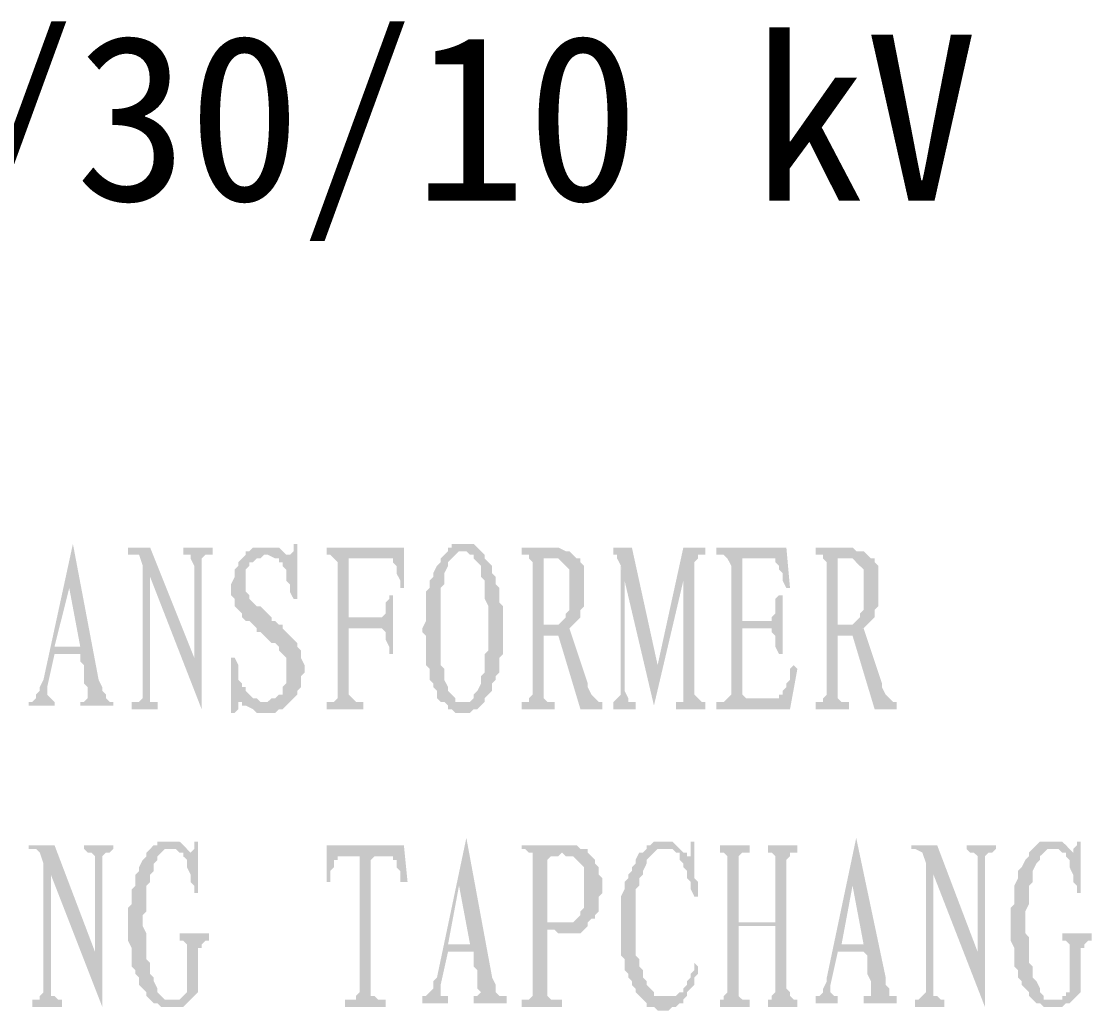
# Model space of a CAD drawing. Header units: millimetres. Extents: x 248233 to 259628, y -181361 to -174035.
# Drawn here: x 259572.32 to 259588.66, y -181131.71 to -181116.6 of the extents above; entities that cross this region are included whole.
import ezdxf

# ---------------------------------------------------------------- set-up
doc = ezdxf.new("R2010")
doc.units = ezdxf.units.MM
doc.header["$LTSCALE"] = 13
doc.layers.add('2', color=3, linetype='Continuous')
doc.styles.add('PDF FangSong', font='simfang.ttf')

msp = doc.modelspace()

# ---------------------------------------------------------------- hatches: boundary and pattern name
at = {"layer": '2', "linetype": 'Continuous', "transparency": 33554559}
for points in [[(259573.104, -181124.582), (259572.654, -181126.66), (259572.598, -181126.772), (259572.598, -181126.828), (259572.542, -181126.885), (259572.542, -181126.941), (259572.486, -181126.997), (259572.43, -181126.997), (259572.43, -181127.053), (259572.823, -181127.053), (259572.823, -181126.997), (259572.767, -181126.941), (259572.711, -181126.885), (259572.711, -181126.772), (259572.823, -181126.267), (259573.216, -181126.267), (259572.823, -181126.154), (259573.048, -181125.256)], [(259573.104, -181124.582), (259573.048, -181125.256), (259573.216, -181126.154), (259572.823, -181126.154), (259573.216, -181126.267), (259573.216, -181126.379), (259573.272, -181126.435), (259573.272, -181126.491), (259573.272, -181126.604), (259573.272, -181126.66), (259573.272, -181126.716), (259573.328, -181126.772), (259573.328, -181126.828), (259573.328, -181126.885), (259573.328, -181126.941), (259573.272, -181126.997), (259573.216, -181126.997), (259573.216, -181127.053), (259573.722, -181127.053), (259573.722, -181126.997), (259573.665, -181126.997), (259573.609, -181126.941), (259573.609, -181126.885), (259573.553, -181126.828), (259573.553, -181126.772), (259573.497, -181126.66)], [(259576.53, -181124.582), (259576.474, -181124.582), (259576.474, -181124.694), (259576.417, -181124.75), (259576.193, -181124.806), (259576.249, -181124.806), (259576.249, -181124.863), (259576.305, -181124.863), (259576.305, -181124.919), (259576.361, -181124.975), (259576.361, -181125.031), (259576.361, -181125.143), (259576.417, -181125.2), (259576.417, -181125.312), (259576.474, -181125.424), (259576.53, -181125.424)], [(259579.113, -181124.582), (259579.057, -181124.582), (259578.945, -181124.582), (259578.889, -181124.582), (259578.889, -181124.638), (259578.833, -181124.638), (259578.833, -181124.694), (259578.776, -181124.75), (259578.72, -181124.806), (259578.72, -181124.863), (259578.664, -181124.919), (259578.608, -181125.031), (259578.608, -181125.087), (259578.552, -181125.143), (259578.552, -181125.2), (259578.552, -181125.256), (259578.496, -181125.312), (259578.496, -181125.368), (259578.496, -181125.48), (259578.496, -181125.537), (259578.496, -181125.593), (259578.496, -181125.705), (259578.496, -181125.761), (259578.439, -181125.874), (259578.439, -181125.93), (259578.496, -181125.986), (259578.496, -181126.042), (259578.496, -181126.154), (259578.496, -181126.211), (259578.496, -181126.267), (259578.496, -181126.379), (259578.496, -181126.435), (259578.552, -181126.491), (259578.552, -181126.548), (259578.552, -181126.66), (259578.608, -181126.716), (259578.608, -181126.772), (259578.664, -181126.828), (259578.664, -181126.941), (259578.72, -181126.997), (259578.776, -181126.997), (259579.113, -181126.997), (259579.057, -181126.997), (259579.001, -181126.997), (259578.945, -181126.997), (259578.945, -181126.941), (259578.889, -181126.885), (259578.833, -181126.828), (259578.833, -181126.772), (259578.776, -181126.66), (259578.776, -181126.604), (259578.776, -181126.548), (259578.776, -181126.491), (259578.72, -181126.435), (259578.72, -181126.379), (259578.72, -181126.267), (259578.72, -181126.211), (259578.72, -181126.098), (259578.72, -181126.042), (259578.72, -181125.93), (259578.72, -181125.874), (259578.72, -181125.817), (259578.72, -181125.761), (259578.72, -181125.649), (259578.72, -181125.593), (259578.72, -181125.48), (259578.72, -181125.424), (259578.72, -181125.368), (259578.72, -181125.256), (259578.776, -181125.2), (259578.776, -181125.143), (259578.776, -181125.087), (259578.776, -181125.031), (259578.833, -181124.919), (259578.833, -181124.863), (259578.889, -181124.806), (259578.945, -181124.75), (259579.001, -181124.694), (259579.057, -181124.694), (259579.338, -181124.694), (259579.282, -181124.638), (259579.226, -181124.582), (259579.17, -181124.582)], [(259574.283, -181124.638), (259573.946, -181124.638), (259573.946, -181124.75), (259574.002, -181124.75), (259574.059, -181124.75), (259574.115, -181124.75), (259574.171, -181124.919), (259574.283, -181125.087), (259575.07, -181127.109), (259574.957, -181126.323)], [(259575.238, -181124.638), (259574.789, -181124.638), (259574.789, -181124.75), (259574.845, -181124.75), (259574.901, -181124.75), (259574.901, -181124.806), (259574.957, -181124.919), (259574.957, -181126.323), (259575.07, -181127.109), (259575.07, -181124.863), (259575.07, -181124.806), (259575.126, -181124.75), (259575.238, -181124.75)], [(259575.968, -181124.638), (259575.912, -181124.638), (259575.856, -181124.638), (259575.8, -181124.694), (259575.743, -181124.694), (259575.743, -181124.75), (259575.687, -181124.806), (259575.631, -181124.863), (259575.631, -181124.919), (259575.575, -181124.975), (259575.575, -181125.031), (259575.575, -181125.087), (259575.519, -181125.2), (259575.519, -181125.256), (259575.519, -181125.368), (259575.575, -181125.424), (259575.575, -181125.48), (259575.575, -181125.537), (259575.631, -181125.593), (259575.687, -181125.649), (259575.687, -181125.705), (259575.743, -181125.761), (259575.8, -181125.761), (259575.856, -181125.817), (259575.912, -181125.874), (259575.912, -181125.93), (259575.968, -181125.93), (259576.024, -181125.986), (259576.08, -181126.042), (259576.137, -181126.098), (259576.193, -181126.098), (259576.249, -181126.154), (259576.249, -181126.211), (259576.305, -181126.267), (259576.361, -181126.323), (259576.361, -181126.379), (259576.361, -181126.435), (259576.361, -181126.491), (259576.361, -181126.604), (259576.361, -181126.66), (259576.361, -181126.716), (259576.305, -181126.772), (259576.305, -181126.828), (259576.305, -181126.885), (259576.249, -181126.885), (259576.193, -181126.941), (259576.137, -181126.941), (259576.08, -181126.997), (259576.024, -181126.997), (259575.631, -181126.997), (259575.687, -181126.997), (259575.687, -181127.053), (259575.743, -181127.053), (259575.856, -181127.109), (259575.912, -181127.165), (259575.968, -181127.165), (259576.08, -181127.165), (259576.137, -181127.165), (259576.193, -181127.165), (259576.249, -181127.109), (259576.305, -181127.109), (259576.361, -181127.053), (259576.417, -181126.997), (259576.474, -181126.941), (259576.53, -181126.885), (259576.53, -181126.828), (259576.586, -181126.772), (259576.586, -181126.716), (259576.586, -181126.604), (259576.642, -181126.548), (259576.642, -181126.491), (259576.642, -181126.435), (259576.586, -181126.323), (259576.586, -181126.267), (259576.586, -181126.211), (259576.53, -181126.154), (259576.53, -181126.098), (259576.474, -181126.042), (259576.417, -181125.986), (259576.361, -181125.93), (259576.305, -181125.874), (259576.305, -181125.817), (259576.249, -181125.817), (259576.193, -181125.761), (259576.137, -181125.761), (259576.137, -181125.705), (259576.08, -181125.649), (259576.024, -181125.593), (259575.968, -181125.537), (259575.912, -181125.537), (259575.856, -181125.48), (259575.8, -181125.424), (259575.8, -181125.368), (259575.743, -181125.312), (259575.743, -181125.256), (259575.743, -181125.2), (259575.743, -181125.143), (259575.743, -181125.087), (259575.743, -181124.975), (259575.8, -181124.919), (259575.8, -181124.863), (259575.856, -181124.863), (259575.912, -181124.806), (259575.968, -181124.806), (259576.024, -181124.75), (259576.08, -181124.75), (259576.361, -181124.75), (259576.305, -181124.694), (259576.249, -181124.638), (259576.193, -181124.638), (259576.137, -181124.638), (259576.08, -181124.638)], [(259578.159, -181124.638), (259576.979, -181124.638), (259576.979, -181124.75), (259577.035, -181124.75), (259577.99, -181124.806), (259577.99, -181124.863), (259578.046, -181124.919), (259578.046, -181124.975), (259578.046, -181125.031), (259578.103, -181125.143), (259578.103, -181125.256), (259578.159, -181125.256)], [(259579.338, -181124.694), (259579.057, -181124.694), (259579.113, -181124.694), (259579.17, -181124.75), (259579.226, -181124.75), (259579.226, -181124.806), (259579.282, -181124.863), (259579.338, -181124.919), (259579.338, -181125.031), (259579.338, -181125.087), (259579.394, -181125.143), (259579.394, -181125.256), (259579.394, -181125.312), (259579.394, -181125.368), (259579.394, -181125.424), (259579.45, -181125.537), (259579.45, -181125.593), (259579.45, -181125.705), (259579.45, -181125.761), (259579.45, -181125.874), (259579.45, -181125.93), (259579.45, -181126.042), (259579.45, -181126.098), (259579.45, -181126.211), (259579.394, -181126.267), (259579.394, -181126.323), (259579.394, -181126.435), (259579.394, -181126.491), (259579.394, -181126.548), (259579.338, -181126.604), (259579.338, -181126.66), (259579.338, -181126.716), (259579.282, -181126.828), (259579.226, -181126.885), (259579.226, -181126.941), (259579.17, -181126.997), (259579.113, -181126.997), (259578.776, -181126.997), (259578.833, -181127.053), (259578.833, -181127.109), (259578.889, -181127.109), (259578.945, -181127.165), (259579.001, -181127.165), (259579.057, -181127.165), (259579.113, -181127.165), (259579.17, -181127.165), (259579.226, -181127.109), (259579.282, -181127.109), (259579.338, -181127.053), (259579.394, -181126.997), (259579.394, -181126.941), (259579.45, -181126.885), (259579.507, -181126.828), (259579.507, -181126.772), (259579.507, -181126.716), (259579.563, -181126.66), (259579.563, -181126.604), (259579.619, -181126.548), (259579.619, -181126.491), (259579.619, -181126.379), (259579.619, -181126.323), (259579.675, -181126.267), (259579.675, -181126.154), (259579.675, -181126.098), (259579.675, -181126.042), (259579.675, -181125.93), (259579.675, -181125.874), (259579.675, -181125.817), (259579.675, -181125.705), (259579.675, -181125.649), (259579.675, -181125.537), (259579.619, -181125.48), (259579.619, -181125.424), (259579.619, -181125.312), (259579.619, -181125.256), (259579.563, -181125.2), (259579.563, -181125.143), (259579.563, -181125.087), (259579.507, -181125.031), (259579.507, -181124.919), (259579.45, -181124.863), (259579.394, -181124.806), (259579.394, -181124.75)], [(259580.462, -181124.638), (259579.956, -181124.638), (259579.956, -181124.75), (259580.012, -181124.75), (259580.068, -181124.75), (259580.068, -181124.806), (259580.125, -181124.863), (259580.125, -181126.885), (259580.068, -181126.941), (259580.068, -181126.997), (259580.012, -181126.997), (259579.956, -181126.997), (259579.956, -181127.109), (259580.462, -181127.109), (259580.462, -181126.997), (259580.405, -181126.997), (259580.349, -181126.997), (259580.293, -181126.941), (259580.293, -181126.885), (259580.293, -181126.042), (259580.293, -181125.986), (259580.349, -181125.986), (259580.405, -181125.986), (259580.518, -181125.986), (259580.686, -181125.874), (259580.405, -181125.817), (259580.349, -181125.817), (259580.293, -181125.817), (259580.293, -181125.761), (259580.293, -181124.863), (259580.293, -181124.806), (259580.349, -181124.806), (259580.405, -181124.806), (259580.799, -181124.806), (259580.742, -181124.75), (259580.686, -181124.694), (259580.63, -181124.694), (259580.518, -181124.638)], [(259581.641, -181124.638), (259581.36, -181124.638), (259581.36, -181124.75), (259581.416, -181124.75), (259581.416, -181124.806), (259581.473, -181124.919), (259581.529, -181125.143), (259581.978, -181127.053), (259582.034, -181126.435)], [(259582.764, -181124.638), (259582.427, -181124.638), (259582.034, -181126.435), (259581.978, -181127.053), (259582.427, -181125.143), (259582.596, -181124.919), (259582.596, -181124.863), (259582.652, -181124.806), (259582.652, -181124.75), (259582.708, -181124.75), (259582.764, -181124.75)], [(259584, -181124.638), (259582.933, -181124.638), (259582.933, -181124.75), (259582.989, -181124.75), (259583.045, -181124.75), (259583.101, -181124.806), (259583.775, -181124.806), (259583.832, -181124.806), (259583.832, -181124.863), (259583.888, -181124.919), (259583.888, -181124.975), (259583.944, -181125.031), (259583.944, -181125.143), (259584, -181125.256), (259584.056, -181125.256)], [(259584.955, -181124.638), (259584.449, -181124.638), (259584.449, -181124.75), (259584.505, -181124.75), (259584.562, -181124.75), (259584.562, -181124.806), (259584.618, -181124.863), (259584.618, -181126.885), (259584.562, -181126.941), (259584.562, -181126.997), (259584.505, -181126.997), (259584.449, -181126.997), (259584.449, -181127.109), (259584.955, -181127.109), (259584.955, -181126.997), (259584.899, -181126.997), (259584.842, -181126.997), (259584.786, -181126.941), (259584.786, -181126.885), (259584.786, -181126.042), (259584.786, -181125.986), (259584.842, -181125.986), (259584.899, -181125.986), (259585.011, -181125.986), (259585.179, -181125.874), (259584.899, -181125.817), (259584.842, -181125.817), (259584.786, -181125.817), (259584.786, -181125.761), (259584.786, -181124.863), (259584.786, -181124.806), (259584.842, -181124.806), (259584.899, -181124.806), (259585.292, -181124.806), (259585.236, -181124.75), (259585.179, -181124.694), (259585.067, -181124.694), (259585.011, -181124.638)], [(259576.361, -181124.75), (259576.081, -181124.75), (259576.193, -181124.806), (259576.417, -181124.75)], [(259577.035, -181124.75), (259577.091, -181124.806), (259577.148, -181124.863), (259577.148, -181124.919), (259577.148, -181126.941), (259577.091, -181126.997), (259577.035, -181126.997), (259576.979, -181126.997), (259576.979, -181127.109), (259577.541, -181127.109), (259577.541, -181126.997), (259577.485, -181126.997), (259577.428, -181126.997), (259577.372, -181126.941), (259577.316, -181126.885), (259577.316, -181125.874), (259577.822, -181125.874), (259577.316, -181125.705), (259577.316, -181124.806), (259577.99, -181124.806)], [(259580.798, -181124.806), (259580.405, -181124.806), (259580.518, -181124.806), (259580.574, -181124.863), (259580.63, -181124.919), (259580.686, -181124.975), (259580.686, -181125.031), (259580.686, -181125.143), (259580.686, -181125.2), (259580.686, -181125.312), (259580.686, -181125.368), (259580.686, -181125.424), (259580.686, -181125.537), (259580.686, -181125.593), (259580.63, -181125.649), (259580.63, -181125.705), (259580.574, -181125.761), (259580.518, -181125.817), (259580.461, -181125.817), (259580.405, -181125.817), (259580.686, -181125.874), (259580.742, -181125.817), (259580.798, -181125.761), (259580.855, -181125.705), (259580.855, -181125.649), (259580.855, -181125.593), (259580.911, -181125.537), (259580.911, -181125.48), (259580.911, -181125.424), (259580.911, -181125.312), (259580.911, -181125.256), (259580.911, -181125.143), (259580.911, -181125.087), (259580.911, -181124.975), (259580.911, -181124.919), (259580.855, -181124.863), (259580.855, -181124.806)], [(259583.101, -181124.806), (259583.158, -181124.919), (259583.158, -181126.885), (259583.101, -181126.941), (259583.045, -181126.997), (259583.495, -181126.941), (259583.438, -181126.941), (259583.382, -181126.941), (259583.326, -181126.885), (259583.326, -181126.828), (259583.326, -181125.874), (259583.775, -181125.874), (259583.326, -181125.761), (259583.326, -181124.806), (259583.775, -181124.806)], [(259585.292, -181124.806), (259584.899, -181124.806), (259584.955, -181124.806), (259585.011, -181124.806), (259585.067, -181124.863), (259585.123, -181124.919), (259585.18, -181124.975), (259585.18, -181125.031), (259585.18, -181125.143), (259585.18, -181125.2), (259585.18, -181125.312), (259585.18, -181125.368), (259585.18, -181125.424), (259585.18, -181125.537), (259585.18, -181125.593), (259585.123, -181125.649), (259585.123, -181125.705), (259585.067, -181125.761), (259585.011, -181125.817), (259584.955, -181125.817), (259584.899, -181125.817), (259585.18, -181125.874), (259585.236, -181125.817), (259585.292, -181125.761), (259585.348, -181125.705), (259585.348, -181125.649), (259585.348, -181125.593), (259585.404, -181125.537), (259585.404, -181125.48), (259585.404, -181125.424), (259585.404, -181125.312), (259585.404, -181125.256), (259585.404, -181125.143), (259585.404, -181125.087), (259585.404, -181124.975), (259585.404, -181124.919), (259585.348, -181124.863), (259585.348, -181124.806)], [(259574.171, -181124.919), (259574.171, -181126.885), (259574.171, -181126.941), (259574.115, -181126.997), (259574.059, -181126.997), (259574.002, -181126.997), (259574.002, -181127.109), (259574.396, -181127.109), (259574.396, -181126.997), (259574.339, -181126.997), (259574.283, -181126.997), (259574.283, -181126.941), (259574.283, -181126.885), (259574.283, -181125.087)], [(259581.472, -181124.919), (259581.472, -181126.885), (259581.416, -181126.941), (259581.36, -181126.997), (259581.36, -181127.109), (259581.697, -181127.109), (259581.697, -181126.997), (259581.641, -181126.997), (259581.585, -181126.997), (259581.585, -181126.941), (259581.529, -181126.828), (259581.529, -181125.143)], [(259582.596, -181124.919), (259582.427, -181125.143), (259582.427, -181126.885), (259582.427, -181126.941), (259582.427, -181126.997), (259582.371, -181126.997), (259582.315, -181126.997), (259582.315, -181127.109), (259582.764, -181127.109), (259582.764, -181126.997), (259582.708, -181126.997), (259582.652, -181126.941), (259582.596, -181126.885)], [(259577.99, -181125.368), (259577.934, -181125.368), (259577.934, -181125.424), (259577.878, -181125.48), (259577.878, -181125.593), (259577.878, -181125.649), (259577.822, -181125.705), (259577.316, -181125.705), (259577.822, -181125.874), (259577.878, -181125.93), (259577.878, -181125.986), (259577.878, -181126.042), (259577.934, -181126.154), (259577.934, -181126.267), (259577.99, -181126.267)], [(259583.944, -181125.368), (259583.888, -181125.368), (259583.831, -181125.424), (259583.831, -181125.48), (259583.831, -181125.593), (259583.831, -181125.649), (259583.775, -181125.705), (259583.775, -181125.761), (259583.326, -181125.761), (259583.775, -181125.874), (259583.775, -181125.93), (259583.831, -181125.986), (259583.831, -181126.042), (259583.831, -181126.154), (259583.888, -181126.267), (259583.944, -181126.267)], [(259580.686, -181125.874), (259580.518, -181125.986), (259580.855, -181127.109), (259581.192, -181127.109), (259581.192, -181126.997), (259581.136, -181126.997), (259581.079, -181126.941), (259581.023, -181126.885), (259580.967, -181126.772), (259580.967, -181126.716)], [(259585.18, -181125.874), (259585.011, -181125.986), (259585.348, -181127.109), (259585.685, -181127.109), (259585.685, -181126.997), (259585.629, -181126.997), (259585.573, -181126.941), (259585.517, -181126.885), (259585.46, -181126.772), (259585.46, -181126.716)], [(259575.575, -181126.323), (259575.519, -181126.323), (259575.519, -181127.165), (259575.575, -181127.165), (259575.631, -181127.109), (259575.631, -181127.053), (259575.631, -181126.997), (259576.024, -181126.997), (259575.968, -181126.997), (259575.912, -181126.941), (259575.856, -181126.941), (259575.8, -181126.885), (259575.744, -181126.828), (259575.744, -181126.772), (259575.687, -181126.772), (259575.687, -181126.716), (259575.631, -181126.66), (259575.631, -181126.548), (259575.631, -181126.491), (259575.631, -181126.435)], [(259584.112, -181126.435), (259584.056, -181126.491), (259584.056, -181126.604), (259584.056, -181126.66), (259584, -181126.716), (259584, -181126.772), (259583.944, -181126.828), (259583.944, -181126.885), (259583.888, -181126.885), (259583.888, -181126.941), (259583.832, -181126.941), (259583.719, -181126.941), (259583.663, -181126.941), (259583.607, -181126.941), (259583.495, -181126.941), (259583.045, -181126.997), (259582.989, -181126.997), (259582.933, -181126.997), (259582.933, -181127.109), (259584.056, -181127.109), (259584.169, -181126.491)], [(259574.564, -181129.131), (259574.508, -181129.131), (259574.452, -181129.131), (259574.395, -181129.131), (259574.395, -181129.187), (259574.339, -181129.187), (259574.283, -181129.244), (259574.227, -181129.3), (259574.227, -181129.356), (259574.171, -181129.412), (259574.115, -181129.524), (259574.115, -181129.581), (259574.058, -181129.637), (259574.058, -181129.693), (259574.058, -181129.805), (259574.002, -181129.861), (259574.002, -181129.918), (259574.002, -181129.974), (259574.002, -181130.086), (259573.946, -181130.142), (259573.946, -181130.255), (259573.946, -181130.311), (259573.946, -181130.423), (259573.946, -181130.479), (259573.946, -181130.592), (259573.946, -181130.648), (259574.002, -181130.76), (259574.002, -181130.816), (259574.002, -181130.872), (259574.002, -181130.929), (259574.002, -181131.041), (259574.058, -181131.097), (259574.058, -181131.153), (259574.115, -181131.209), (259574.115, -181131.266), (259574.115, -181131.322), (259574.171, -181131.378), (259574.227, -181131.434), (259574.227, -181131.49), (259574.283, -181131.546), (259574.339, -181131.603), (259574.395, -181131.603), (259574.452, -181131.659), (259574.508, -181131.659), (259574.564, -181131.659), (259574.62, -181131.659), (259574.732, -181131.659), (259574.789, -181131.659), (259574.845, -181131.603), (259574.564, -181131.546), (259574.508, -181131.546), (259574.452, -181131.49), (259574.395, -181131.434), (259574.395, -181131.378), (259574.339, -181131.266), (259574.339, -181131.209), (259574.283, -181131.153), (259574.283, -181131.097), (259574.283, -181131.041), (259574.283, -181130.985), (259574.227, -181130.929), (259574.227, -181130.816), (259574.227, -181130.76), (259574.227, -181130.704), (259574.227, -181130.592), (259574.227, -181130.535), (259574.171, -181130.423), (259574.171, -181130.367), (259574.171, -181130.255), (259574.227, -181130.198), (259574.227, -181130.086), (259574.227, -181130.03), (259574.227, -181129.974), (259574.227, -181129.861), (259574.227, -181129.805), (259574.283, -181129.749), (259574.283, -181129.693), (259574.283, -181129.637), (259574.339, -181129.581), (259574.339, -181129.468), (259574.395, -181129.412), (259574.395, -181129.356), (259574.452, -181129.3), (259574.508, -181129.244), (259574.564, -181129.244), (259574.845, -181129.244), (259574.789, -181129.187), (259574.732, -181129.131), (259574.676, -181129.131), (259574.62, -181129.131)], [(259575.013, -181129.131), (259574.957, -181129.131), (259574.957, -181129.187), (259574.957, -181129.244), (259574.901, -181129.3), (259574.789, -181129.3), (259574.789, -181129.356), (259574.845, -181129.412), (259574.845, -181129.468), (259574.845, -181129.524), (259574.901, -181129.637), (259574.901, -181129.749), (259574.957, -181129.805), (259574.957, -181129.918), (259575.013, -181129.918), (259575.013, -181129.805), (259575.013, -181129.749), (259575.013, -181129.637), (259575.013, -181129.581), (259575.013, -181129.524), (259575.013, -181129.468), (259575.013, -181129.412), (259575.013, -181129.356), (259575.013, -181129.244), (259575.013, -181129.187)], [(259579.113, -181129.075), (259578.664, -181131.209), (259578.608, -181131.266), (259578.608, -181131.378), (259578.552, -181131.434), (259578.496, -181131.49), (259578.439, -181131.49), (259578.439, -181131.603), (259578.833, -181131.603), (259578.833, -181131.49), (259578.72, -181131.49), (259578.72, -181131.434), (259578.72, -181131.378), (259578.72, -181131.322), (259578.833, -181130.816), (259579.226, -181130.816), (259578.833, -181130.704), (259579.001, -181129.805)], [(259579.113, -181129.075), (259579.001, -181129.805), (259579.17, -181130.704), (259578.833, -181130.704), (259579.226, -181130.816), (259579.226, -181130.872), (259579.226, -181130.985), (259579.226, -181131.041), (259579.282, -181131.097), (259579.282, -181131.153), (259579.282, -181131.266), (259579.282, -181131.322), (259579.282, -181131.378), (259579.338, -181131.434), (259579.282, -181131.49), (259579.226, -181131.49), (259579.226, -181131.603), (259579.731, -181131.603), (259579.731, -181131.49), (259579.675, -181131.49), (259579.619, -181131.49), (259579.563, -181131.434), (259579.563, -181131.378), (259579.563, -181131.322), (259579.507, -181131.209)], [(259582.146, -181129.131), (259582.09, -181129.131), (259582.034, -181129.131), (259581.978, -181129.131), (259581.922, -181129.187), (259581.866, -181129.187), (259582.09, -181129.244), (259582.146, -181129.244), (259582.203, -181129.244), (259582.259, -181129.244), (259582.315, -181129.3), (259582.371, -181129.3), (259582.371, -181129.356), (259582.371, -181129.412), (259582.427, -181129.468), (259582.427, -181129.524), (259582.483, -181129.581), (259582.483, -181129.693), (259582.54, -181129.749), (259582.54, -181129.861), (259582.596, -181129.974), (259582.652, -181129.974), (259582.652, -181129.918), (259582.652, -181129.805), (259582.652, -181129.749), (259582.596, -181129.693), (259582.596, -181129.581), (259582.596, -181129.524), (259582.596, -181129.468), (259582.596, -181129.412), (259582.596, -181129.356), (259582.54, -181129.356), (259582.483, -181129.356), (259582.483, -181129.3), (259582.427, -181129.3), (259582.371, -181129.244), (259582.315, -181129.187), (259582.259, -181129.131), (259582.203, -181129.131)], [(259582.596, -181129.131), (259582.54, -181129.131), (259582.54, -181129.244), (259582.54, -181129.3), (259582.54, -181129.356), (259582.596, -181129.356), (259582.596, -181129.3), (259582.596, -181129.187)], [(259585.067, -181129.075), (259584.618, -181131.209), (259584.618, -181131.266), (259584.562, -181131.378), (259584.562, -181131.434), (259584.506, -181131.49), (259584.449, -181131.49), (259584.449, -181131.603), (259584.786, -181131.603), (259584.786, -181131.49), (259584.73, -181131.49), (259584.674, -181131.434), (259584.674, -181131.378), (259584.674, -181131.322), (259584.786, -181130.816), (259585.18, -181130.816), (259584.843, -181130.704), (259585.011, -181129.805)], [(259585.067, -181129.075), (259585.011, -181129.805), (259585.18, -181130.704), (259584.843, -181130.704), (259585.18, -181130.816), (259585.236, -181130.872), (259585.236, -181130.985), (259585.236, -181131.041), (259585.236, -181131.097), (259585.236, -181131.153), (259585.292, -181131.266), (259585.292, -181131.322), (259585.292, -181131.378), (259585.292, -181131.434), (259585.292, -181131.49), (259585.18, -181131.49), (259585.18, -181131.603), (259585.685, -181131.603), (259585.685, -181131.49), (259585.629, -181131.49), (259585.573, -181131.49), (259585.573, -181131.434), (259585.573, -181131.378), (259585.517, -181131.322), (259585.517, -181131.209)], [(259588.044, -181129.131), (259587.988, -181129.131), (259587.932, -181129.131), (259587.875, -181129.131), (259587.819, -181129.187), (259587.763, -181129.244), (259587.707, -181129.3), (259587.707, -181129.356), (259587.651, -181129.412), (259587.595, -181129.524), (259587.538, -181129.581), (259587.538, -181129.637), (259587.538, -181129.693), (259587.482, -181129.805), (259587.482, -181129.861), (259587.482, -181129.918), (259587.482, -181129.974), (259587.482, -181130.086), (259587.426, -181130.142), (259587.426, -181130.255), (259587.426, -181130.311), (259587.426, -181130.423), (259587.426, -181130.479), (259587.426, -181130.592), (259587.426, -181130.648), (259587.482, -181130.76), (259587.482, -181130.816), (259587.482, -181130.872), (259587.482, -181130.929), (259587.482, -181131.041), (259587.538, -181131.097), (259587.538, -181131.153), (259587.538, -181131.209), (259587.595, -181131.266), (259587.595, -181131.322), (259587.651, -181131.378), (259587.707, -181131.434), (259587.707, -181131.49), (259587.763, -181131.546), (259587.819, -181131.603), (259587.875, -181131.603), (259587.932, -181131.659), (259587.988, -181131.659), (259588.044, -181131.659), (259588.1, -181131.659), (259588.156, -181131.659), (259588.212, -181131.659), (259588.269, -181131.603), (259588.325, -181131.603), (259588.044, -181131.546), (259587.988, -181131.546), (259587.932, -181131.546), (259587.932, -181131.49), (259587.875, -181131.434), (259587.875, -181131.378), (259587.819, -181131.266), (259587.763, -181131.209), (259587.763, -181131.153), (259587.763, -181131.097), (259587.763, -181131.041), (259587.707, -181130.985), (259587.707, -181130.929), (259587.707, -181130.816), (259587.707, -181130.76), (259587.707, -181130.704), (259587.707, -181130.592), (259587.651, -181130.535), (259587.651, -181130.423), (259587.651, -181130.367), (259587.651, -181130.255), (259587.651, -181130.198), (259587.707, -181130.086), (259587.707, -181130.03), (259587.707, -181129.974), (259587.707, -181129.861), (259587.707, -181129.805), (259587.763, -181129.749), (259587.763, -181129.693), (259587.763, -181129.637), (259587.763, -181129.581), (259587.819, -181129.468), (259587.875, -181129.412), (259587.875, -181129.356), (259587.932, -181129.3), (259587.988, -181129.244), (259588.044, -181129.244), (259588.325, -181129.244), (259588.269, -181129.187), (259588.212, -181129.131), (259588.156, -181129.131), (259588.1, -181129.131)], [(259588.493, -181129.131), (259588.437, -181129.131), (259588.437, -181129.187), (259588.381, -181129.244), (259588.381, -181129.3), (259588.269, -181129.3), (259588.269, -181129.356), (259588.325, -181129.412), (259588.325, -181129.468), (259588.325, -181129.524), (259588.381, -181129.637), (259588.381, -181129.749), (259588.437, -181129.805), (259588.437, -181129.918), (259588.493, -181129.918), (259588.493, -181129.805), (259588.493, -181129.749), (259588.493, -181129.637), (259588.493, -181129.581), (259588.493, -181129.524), (259588.493, -181129.468), (259588.493, -181129.412), (259588.493, -181129.356), (259588.493, -181129.244), (259588.493, -181129.187)], [(259572.823, -181129.187), (259572.43, -181129.187), (259572.43, -181129.244), (259572.542, -181129.244), (259572.598, -181129.3), (259572.654, -181129.468), (259572.767, -181129.637), (259573.553, -181131.659), (259573.441, -181130.816)], [(259573.721, -181129.187), (259573.272, -181129.187), (259573.272, -181129.244), (259573.328, -181129.3), (259573.384, -181129.3), (259573.441, -181129.356), (259573.441, -181129.412), (259573.441, -181130.816), (259573.553, -181131.659), (259573.553, -181129.412), (259573.553, -181129.356), (259573.609, -181129.3), (259573.665, -181129.3), (259573.721, -181129.244)], [(259574.845, -181129.244), (259574.564, -181129.244), (259574.62, -181129.244), (259574.676, -181129.244), (259574.733, -181129.3), (259574.789, -181129.3), (259574.901, -181129.3)], [(259578.159, -181129.187), (259576.979, -181129.187), (259576.979, -181129.749), (259577.035, -181129.749), (259577.035, -181129.637), (259577.035, -181129.581), (259577.092, -181129.524), (259577.092, -181129.468), (259577.092, -181129.412), (259577.148, -181129.412), (259577.148, -181129.356), (259577.204, -181129.356), (259577.316, -181129.356)], [(259578.159, -181129.187), (259577.316, -181129.356), (259577.99, -181129.356), (259577.99, -181129.412), (259578.046, -181129.412), (259578.046, -181129.524), (259578.103, -181129.581), (259578.103, -181129.637), (259578.103, -181129.749), (259578.215, -181129.749)], [(259580.574, -181129.187), (259579.956, -181129.187), (259579.956, -181129.244), (259580.012, -181129.244), (259580.068, -181129.3), (259580.125, -181129.3), (259580.574, -181129.3), (259580.63, -181129.356), (259580.686, -181129.356), (259580.742, -181129.356), (259580.799, -181129.412), (259580.855, -181129.468), (259580.911, -181129.524), (259580.911, -181129.581), (259580.911, -181129.637), (259580.911, -181129.749), (259580.911, -181129.805), (259580.911, -181129.918), (259580.911, -181129.974), (259580.911, -181130.03), (259580.911, -181130.142), (259580.855, -181130.198), (259580.855, -181130.255), (259580.799, -181130.311), (259580.742, -181130.367), (259580.686, -181130.367), (259580.63, -181130.367), (259580.574, -181130.367), (259580.967, -181130.423), (259580.967, -181130.367), (259581.023, -181130.311), (259581.079, -181130.311), (259581.079, -181130.255), (259581.136, -181130.198), (259581.136, -181130.142), (259581.136, -181130.086), (259581.136, -181129.974), (259581.192, -181129.918), (259581.192, -181129.805), (259581.192, -181129.693), (259581.136, -181129.637), (259581.136, -181129.581), (259581.136, -181129.524), (259581.079, -181129.468), (259581.079, -181129.412), (259581.023, -181129.356), (259580.967, -181129.3), (259580.967, -181129.244), (259580.911, -181129.244), (259580.855, -181129.244), (259580.799, -181129.187), (259580.742, -181129.187), (259580.63, -181129.187)], [(259580.125, -181129.3), (259580.125, -181129.356), (259580.125, -181129.412), (259580.125, -181131.434), (259580.125, -181131.49), (259580.068, -181131.546), (259580.012, -181131.546), (259579.956, -181131.546), (259579.956, -181131.659), (259580.574, -181131.659), (259580.574, -181131.546), (259580.462, -181131.546), (259580.405, -181131.546), (259580.349, -181131.49), (259580.349, -181131.434), (259580.349, -181131.378), (259580.349, -181130.479), (259580.967, -181130.423), (259580.574, -181130.367), (259580.462, -181130.367), (259580.405, -181130.367), (259580.349, -181130.367), (259580.349, -181130.311), (259580.349, -181129.412), (259580.405, -181129.356), (259580.518, -181129.356), (259580.574, -181129.3)], [(259581.866, -181129.187), (259581.866, -181129.244), (259581.81, -181129.3), (259581.753, -181129.3), (259581.697, -181129.412), (259581.697, -181129.468), (259581.641, -181129.524), (259581.641, -181129.581), (259581.585, -181129.637), (259581.585, -181129.693), (259581.529, -181129.749), (259581.529, -181129.805), (259581.529, -181129.861), (259581.473, -181129.974), (259581.473, -181130.03), (259581.473, -181130.086), (259581.473, -181130.198), (259581.473, -181130.255), (259581.473, -181130.311), (259581.473, -181130.423), (259581.473, -181130.535), (259581.473, -181130.592), (259581.473, -181130.648), (259581.473, -181130.76), (259581.473, -181130.816), (259581.473, -181130.872), (259581.529, -181130.929), (259581.529, -181131.041), (259581.529, -181131.097), (259581.585, -181131.153), (259581.585, -181131.209), (259581.641, -181131.266), (259581.641, -181131.322), (259581.697, -181131.378), (259581.697, -181131.434), (259581.753, -181131.49), (259581.81, -181131.546), (259581.866, -181131.603), (259581.866, -181131.659), (259581.922, -181131.659), (259581.978, -181131.659), (259582.034, -181131.715), (259582.09, -181131.715), (259582.147, -181131.715), (259582.203, -181131.715), (259582.259, -181131.659), (259582.315, -181131.659), (259582.371, -181131.603), (259582.427, -181131.603), (259582.427, -181131.546), (259582.203, -181131.49), (259582.147, -181131.49), (259582.09, -181131.49), (259582.034, -181131.49), (259581.978, -181131.49), (259581.978, -181131.434), (259581.922, -181131.378), (259581.866, -181131.322), (259581.866, -181131.266), (259581.81, -181131.209), (259581.81, -181131.153), (259581.81, -181131.097), (259581.753, -181131.041), (259581.753, -181130.985), (259581.753, -181130.929), (259581.697, -181130.872), (259581.697, -181130.76), (259581.697, -181130.704), (259581.697, -181130.648), (259581.697, -181130.535), (259581.697, -181130.479), (259581.697, -181130.367), (259581.697, -181130.255), (259581.697, -181130.198), (259581.697, -181130.086), (259581.697, -181130.03), (259581.697, -181129.974), (259581.697, -181129.861), (259581.753, -181129.805), (259581.753, -181129.749), (259581.753, -181129.693), (259581.81, -181129.637), (259581.81, -181129.581), (259581.866, -181129.468), (259581.866, -181129.412), (259581.922, -181129.356), (259581.978, -181129.3), (259582.034, -181129.244), (259582.09, -181129.244)], [(259583.438, -181129.187), (259582.989, -181129.187), (259582.989, -181129.3), (259583.045, -181129.3), (259583.101, -181129.356), (259583.101, -181129.412), (259583.101, -181131.434), (259583.045, -181131.49), (259583.045, -181131.546), (259582.989, -181131.546), (259582.989, -181131.659), (259583.438, -181131.659), (259583.438, -181131.546), (259583.382, -181131.546), (259583.326, -181131.546), (259583.27, -181131.49), (259583.27, -181131.434), (259583.27, -181130.423), (259583.831, -181130.423), (259583.27, -181130.367), (259583.27, -181129.412), (259583.27, -181129.356), (259583.326, -181129.3), (259583.382, -181129.3), (259583.438, -181129.3)], [(259584.169, -181129.187), (259583.719, -181129.187), (259583.719, -181129.3), (259583.775, -181129.3), (259583.832, -181129.356), (259583.832, -181129.412), (259583.832, -181130.367), (259583.27, -181130.367), (259583.832, -181130.423), (259583.832, -181131.378), (259583.832, -181131.434), (259583.775, -181131.49), (259583.775, -181131.546), (259583.719, -181131.546), (259583.719, -181131.659), (259584.169, -181131.659), (259584.169, -181131.546), (259584.112, -181131.546), (259584.056, -181131.49), (259584.056, -181131.434), (259584, -181131.378), (259584, -181129.412), (259584.056, -181129.356), (259584.056, -181129.3), (259584.112, -181129.3), (259584.169, -181129.3)], [(259586.303, -181129.187), (259585.91, -181129.187), (259585.91, -181129.244), (259585.966, -181129.244), (259586.078, -181129.3), (259586.134, -181129.468), (259586.247, -181129.637), (259587.033, -181131.659), (259586.921, -181130.816)], [(259587.201, -181129.187), (259586.752, -181129.187), (259586.752, -181129.244), (259586.808, -181129.3), (259586.864, -181129.3), (259586.921, -181129.356), (259586.921, -181129.412), (259586.921, -181130.816), (259587.033, -181131.659), (259587.033, -181129.412), (259587.033, -181129.356), (259587.089, -181129.3), (259587.145, -181129.3), (259587.201, -181129.244)], [(259588.325, -181129.244), (259588.044, -181129.244), (259588.1, -181129.244), (259588.156, -181129.244), (259588.213, -181129.3), (259588.269, -181129.3), (259588.381, -181129.3)], [(259572.654, -181129.468), (259572.654, -181131.434), (259572.598, -181131.49), (259572.598, -181131.546), (259572.486, -181131.546), (259572.486, -181131.659), (259572.935, -181131.659), (259572.935, -181131.546), (259572.879, -181131.546), (259572.823, -181131.49), (259572.767, -181131.49), (259572.767, -181131.378), (259572.767, -181129.637)], [(259577.316, -181129.356), (259577.372, -181129.356), (259577.429, -181129.356), (259577.485, -181129.356), (259577.485, -181129.412), (259577.485, -181131.434), (259577.429, -181131.49), (259577.429, -181131.546), (259577.372, -181131.546), (259577.26, -181131.546), (259577.26, -181131.659), (259577.878, -181131.659), (259577.878, -181131.546), (259577.822, -181131.546), (259577.766, -181131.546), (259577.709, -181131.49), (259577.653, -181131.49), (259577.653, -181131.434), (259577.653, -181129.412), (259577.709, -181129.356), (259577.822, -181129.356), (259577.878, -181129.356), (259577.99, -181129.356)], [(259586.134, -181129.468), (259586.134, -181131.434), (259586.078, -181131.49), (259586.022, -181131.546), (259585.966, -181131.546), (259585.966, -181131.659), (259586.415, -181131.659), (259586.415, -181131.546), (259586.359, -181131.546), (259586.303, -181131.49), (259586.247, -181131.49), (259586.247, -181131.378), (259586.247, -181129.637)], [(259580.967, -181130.423), (259580.349, -181130.479), (259580.405, -181130.479), (259580.462, -181130.479), (259580.518, -181130.535), (259580.574, -181130.535), (259580.63, -181130.535), (259580.686, -181130.535), (259580.742, -181130.535), (259580.799, -181130.535), (259580.855, -181130.535), (259580.911, -181130.479)], [(259575.182, -181130.535), (259574.732, -181130.535), (259574.732, -181130.648), (259574.789, -181130.648), (259574.845, -181130.704), (259574.845, -181130.76), (259574.845, -181130.872), (259574.845, -181130.985), (259574.845, -181131.097), (259574.845, -181131.153), (259574.845, -181131.266), (259574.845, -181131.322), (259574.845, -181131.378), (259574.845, -181131.434), (259574.789, -181131.49), (259574.732, -181131.546), (259574.676, -181131.546), (259574.564, -181131.546), (259574.845, -181131.603), (259574.901, -181131.546), (259574.957, -181131.49), (259575.013, -181131.434), (259575.013, -181131.378), (259575.013, -181130.76), (259575.069, -181130.76), (259575.069, -181130.704), (259575.126, -181130.648), (259575.182, -181130.648)], [(259588.662, -181130.535), (259588.213, -181130.535), (259588.213, -181130.648), (259588.269, -181130.648), (259588.325, -181130.704), (259588.325, -181130.76), (259588.325, -181130.872), (259588.325, -181130.985), (259588.325, -181131.097), (259588.325, -181131.153), (259588.325, -181131.266), (259588.325, -181131.322), (259588.325, -181131.378), (259588.325, -181131.434), (259588.269, -181131.434), (259588.269, -181131.49), (259588.213, -181131.49), (259588.213, -181131.546), (259588.156, -181131.546), (259588.044, -181131.546), (259588.325, -181131.603), (259588.381, -181131.546), (259588.437, -181131.49), (259588.493, -181131.434), (259588.493, -181131.378), (259588.493, -181130.76), (259588.55, -181130.76), (259588.55, -181130.704), (259588.606, -181130.648), (259588.662, -181130.648)], [(259582.596, -181130.985), (259582.596, -181131.097), (259582.54, -181131.153), (259582.54, -181131.209), (259582.484, -181131.266), (259582.484, -181131.322), (259582.427, -181131.378), (259582.427, -181131.434), (259582.371, -181131.434), (259582.315, -181131.49), (259582.259, -181131.49), (259582.203, -181131.49), (259582.427, -181131.546), (259582.484, -181131.49), (259582.484, -181131.434), (259582.54, -181131.378), (259582.596, -181131.322), (259582.596, -181131.209), (259582.652, -181131.153), (259582.652, -181131.041)]]:
    msp.add_hatch(color=256, dxfattribs=at).paths.add_polyline_path(points)

# ---------------------------------------------------------------- texts
at = {"layer": '2', "linetype": 'Continuous', "insert": (259566.247, -181119.953), "char_height": 2.53409, "attachment_point": 7, "style": 'PDF FangSong'}
msp.add_mtext('{\\W0.99963;1.5/30/10 kV}', dxfattribs=at)

doc.saveas('drawing.dxf')
